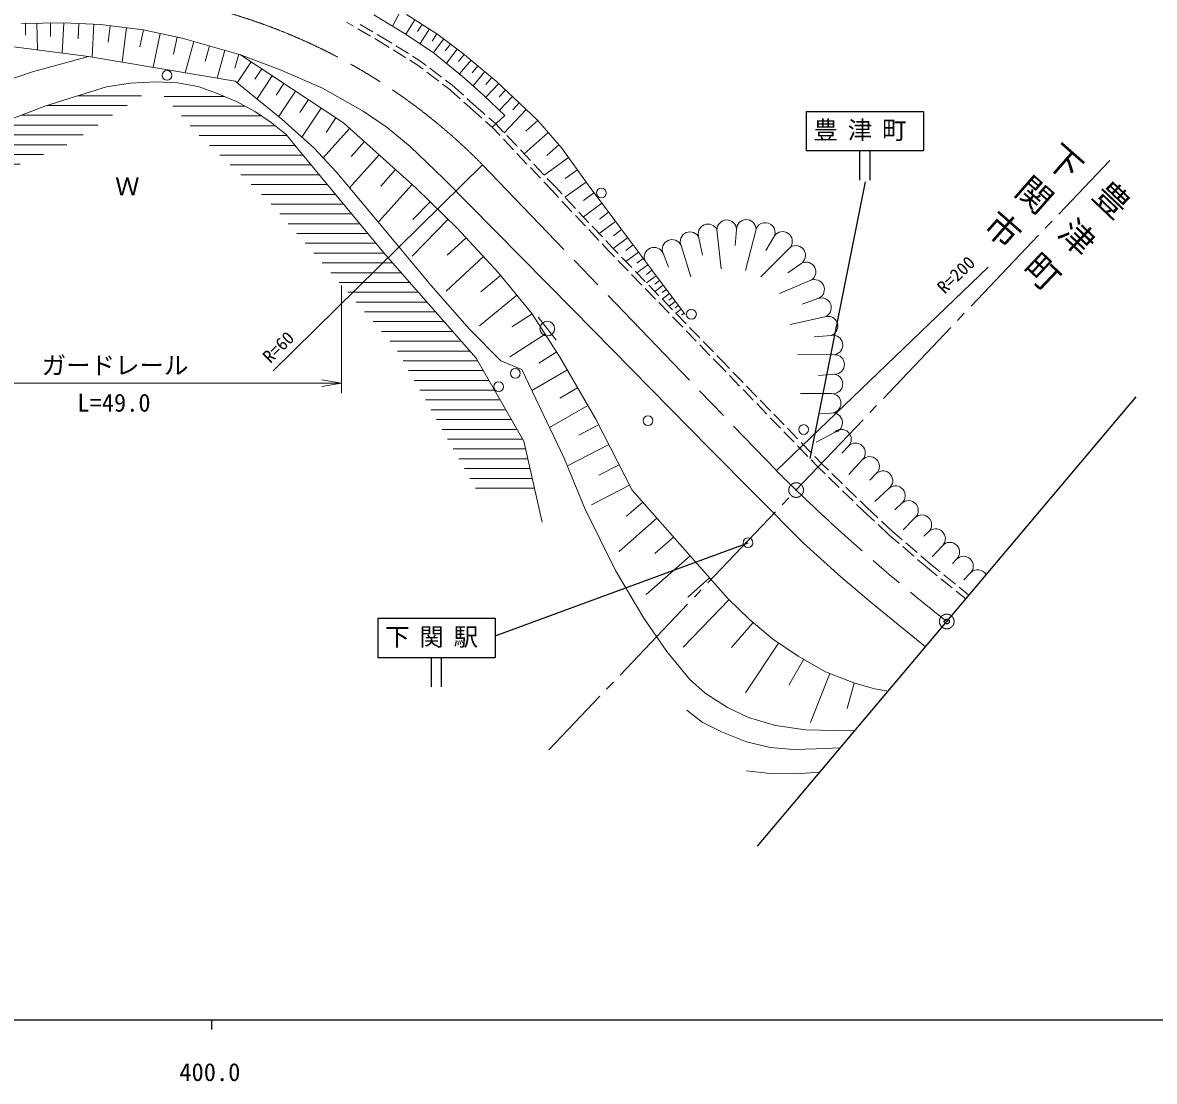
# Model space of a CAD drawing. Units: millimetres, scale not verified. Extents: x 40000 to 680000, y 20000 to 380000.
# Drawn here: x 448714 to 564347, y 198715 to 306824 of the extents above; entities that cross this region are included whole.
import ezdxf
from ezdxf.enums import TextEntityAlignment as Align

# ---------------------------------------------------------------- set-up
doc = ezdxf.new("R2010")
doc.units = ezdxf.units.MM
doc.header["$LTSCALE"] = 1000
doc.header["$PDMODE"] = 32
doc.header["$PDSIZE"] = 500
doc.linetypes.add('CHAIN', pattern=[18.5, 12, -1.5, 3.5, -1.5])
for name, color, linetype, lineweight in [('M-BMK', 2, 'CHAIN', 13), ('M-BMK-HTXT', 7, 'Continuous', 13), ('M-BMK-OTRS', 5, 'Continuous', 25), ('M-STR-HTXT', 7, 'Continuous', 13), ('M-STR-STRC', 7, 'Continuous', 25), ('M-TTL-BAND', 7, 'Continuous', 25), ('M-WORK', 1, 'Continuous', 13)]:
    doc.layers.add(name, color=color, linetype=linetype, lineweight=lineweight)
doc.layers.add('M-OTRS', color=6, linetype='Continuous')
doc.styles.add('ＭＳ ゴシック', font='')
doc.styles.get('ＭＳ ゴシック').set_extended_font_data('MS Gothic')

# ---------------------------------------------------------------- blocks, each defined once
blk = doc.blocks.new('open_arrow')
at = {"color": 0, "linetype": 'Continuous', "lineweight": -2}
blk.add_lwpolyline([(7.5, 1.25), (0, 0), (7.5, -1.25)], dxfattribs=at)

msp = doc.modelspace()

# ---------------------------------------------------------------- hatches: boundary and pattern name
at = {"layer": 'M-WORK'}
h = msp.add_hatch(dxfattribs=at)
h.set_pattern_fill('USER', color=256, style=0, pattern_type=2)
h.set_pattern_definition([(0, (444553, 292359), (-0, 1000), [])])
h.paths.add_polyline_path([(428899, 288068), (438585, 292970), (442995, 295011), (447169, 296817), (450993, 298294), (454112, 299279), (455498, 299710), (461388, 299708), (453736, 294576), (440384, 288982), (436110, 287768)])
h = msp.add_hatch(dxfattribs=at)
h.set_pattern_fill('USER', color=256, style=0, pattern_type=2)
h.set_pattern_definition([(0, (469610, 295291), (-0, 1000), [])])
h.paths.add_polyline_path([(468268, 299705), (470553, 298787), (472500, 297708), (474095, 296629), (475643, 295386), (485799, 283119), (495040, 272577), (499918, 264086), (501220, 258341), (495495, 258404), (486788, 273681), (473885, 288563), (466454, 295572), (462803, 299707)])

# ---------------------------------------------------------------- linework, layer by layer
at = {"layer": 'M-BMK'}
msp.add_line((495707, 292306), (525722, 261080), dxfattribs=at)
for centre in [(527747, 259094), (543136, 245674)]:
    msp.add_circle(centre, 750, dxfattribs=at)
for centre, radius, start, end in [((452944, 250219), 60000, 44.54374, 103.46916), ((666720, 402922), 200000, 225.17107, 231.8356)]:
    msp.add_arc(centre, radius, start, end, dxfattribs=at)
at = {"layer": 'M-BMK-HTXT'}
for p, q in [((554582, 287283), (559785, 292749)), ((553203, 285834), (553893, 286559)), ((545619, 277867), (552514, 285110)), ((544240, 276419), (544929, 277143)), ((536655, 268452), (543550, 275694)), ((535276, 267003), (535966, 267727)), ((527692, 259036), (534587, 266279)), ((526313, 257587), (527002, 258312)), ((518728, 249620), (525623, 256863)), ((517349, 248172), (518039, 248896)), ((509765, 240204), (516660, 247447)), ((508386, 238756), (509075, 239480)), ((502493, 232566), (507696, 238032))]:
    msp.add_line(p, q, dxfattribs=at)
at = {"layer": 'M-BMK-OTRS'}
for p, q in [((543136, 245674), (562473, 268611)), ((523799, 222738), (543136, 245674))]:
    msp.add_line(p, q, dxfattribs=at)
at = {"layer": 'M-OTRS'}
msp.add_point((543136, 245674), dxfattribs=at)
at = {"layer": 'M-STR-HTXT'}
for p, q in [((495707, 292306), (474328, 271260)), ((525722, 261080), (547350, 281869)), ((481287, 280000), (481287, 269000)), ((434707, 270000), (481287, 270000))]:
    msp.add_line(p, q, dxfattribs=at)
at = {"layer": 'M-STR-STRC'}
for p, q in [((528772, 297754), (528772, 293754)), ((528772, 297754), (540772, 297754)), ((540772, 297754), (540772, 293754)), ((528772, 293754), (540772, 293754)), ((534260, 290754), (534260, 293754)), ((535260, 293754), (535260, 290754)), ((534788, 290568), (529145, 262318)), ((497000, 244211), (522835, 253720)), ((485000, 246000), (485000, 242000)), ((485000, 246000), (497000, 246000)), ((497000, 246000), (497000, 242000)), ((485000, 242000), (497000, 242000)), ((490488, 239000), (490488, 242000)), ((491488, 242000), (491488, 239000))]:
    msp.add_line(p, q, dxfattribs=at)
at = {"layer": 'M-TTL-BAND'}
for p, q in [((40000, 205000), (579000, 205000)), ((468000, 205000), (468000, 204000))]:
    msp.add_line(p, q, dxfattribs=at)
at = {"layer": 'M-WORK'}
for p, q in [((484581, 307638), (487723, 305731)), ((487308, 308007), (486499, 306474)), ((487950, 307668), (491046, 305682)), ((448586, 306738), (452902, 306809)), ((448996, 306745), (449015, 305560)), ((450181, 306764), (450225, 304038)), ((451544, 306787), (451566, 305423)), ((452908, 306808), (452754, 303721)), ((452902, 306809), (456678, 306621)), ((454451, 306732), (454375, 305188)), ((455995, 306655), (455830, 303319)), ((456678, 306621), (461040, 306082)), ((457657, 306500), (457452, 304843)), ((481796, 306890), (482536, 306455)), ((483212, 306638), (484506, 305878)), ((488798, 307124), (487851, 305647)), ((489537, 306650), (489063, 305911)), ((459314, 306295), (458883, 302802)), ((461061, 306077), (460694, 304356)), ((461040, 306082), (465004, 305237)), ((462782, 305711), (462048, 302266)), ((464504, 305344), (464137, 303622)), ((482967, 306202), (484260, 305443)), ((484937, 305625), (485690, 305183)), ((487723, 305731), (490663, 303792)), ((490275, 306176), (489316, 304680)), ((491023, 305696), (490543, 304949)), ((491046, 305682), (493610, 303743)), ((444783, 304719), (455455, 303382)), ((465004, 305237), (470985, 303549)), ((466206, 304898), (465307, 301715)), ((467798, 304448), (467348, 302857)), ((484692, 305189), (485431, 304755)), ((485431, 304755), (486164, 304300)), ((485690, 305183), (486435, 304721)), ((486860, 304457), (488134, 303666)), ((491733, 305162), (490684, 303775)), ((492427, 304638), (491902, 303944)), ((449721, 301789), (455455, 303382)), ((455455, 303382), (470419, 300849)), ((469389, 303999), (468588, 301159)), ((470809, 303598), (470408, 302178)), ((470985, 303549), (474949, 302047)), ((470985, 303549), (481489, 296599)), ((486588, 304037), (487863, 303245)), ((488288, 302982), (489020, 302527)), ((488559, 303402), (489304, 302939)), ((490663, 303792), (493665, 301337)), ((493121, 304113), (492032, 302673)), ((493833, 303558), (493256, 302863)), ((494528, 302982), (493366, 301581)), ((493610, 303743), (497097, 300850)), ((472063, 302835), (470633, 300674)), ((473144, 302120), (472429, 301040)), ((474949, 302047), (479358, 300124)), ((489020, 302527), (489631, 302063)), ((489304, 302939), (489932, 302463)), ((490330, 302160), (491525, 301253)), ((495228, 302401), (494647, 301701)), ((495928, 301820), (494734, 300380)), ((445182, 300276), (449721, 301789)), ((459694, 300640), (462368, 300780)), ((462368, 300780), (464526, 300663)), ((464526, 300663), (466660, 300288)), ((470419, 300849), (475180, 296956)), ((474224, 301405), (472650, 299025)), ((490029, 301761), (491224, 300854)), ((491923, 300951), (492551, 300474)), ((493665, 301337), (495760, 299460)), ((496648, 301223), (496051, 300503)), ((497097, 300850), (501303, 296879)), ((454112, 299279), (457278, 300264)), ((457278, 300264), (459694, 300640)), ((466660, 300288), (468536, 299608)), ((468536, 299608), (470553, 298787)), ((475414, 300618), (474627, 299428)), ((476604, 299831), (474870, 297209)), ((479358, 300124), (483509, 297779)), ((491622, 300552), (492233, 300088)), ((492233, 300088), (493418, 299034)), ((492551, 300474), (493742, 299415)), ((497353, 300608), (496029, 299206)), ((498055, 299946), (497392, 299245)), ((450993, 298294), (454112, 299279)), ((470553, 298787), (472500, 297708)), ((477915, 298964), (477048, 297653)), ((493792, 298702), (494977, 297648)), ((494116, 299083), (495308, 298024)), ((495760, 299460), (497981, 297350)), ((498756, 299284), (497427, 297876)), ((499460, 298619), (498795, 297915)), ((447169, 296817), (450993, 298294)), ((472500, 297708), (474095, 296629)), ((479226, 298097), (477255, 295118)), ((483509, 297779), (485972, 296113)), ((494977, 297648), (495640, 297070)), ((495308, 298024), (495979, 297438)), ((497981, 297350), (496679, 296163)), ((500164, 297955), (497919, 295577)), ((474095, 296629), (475643, 295386)), ((475180, 296956), (478464, 294048)), ((482127, 296027), (479429, 293015)), ((480715, 297111), (479729, 295622)), ((481489, 296599), (488924, 289938)), ((485972, 296113), (488318, 294167)), ((496017, 296741), (496679, 296163)), ((496355, 297109), (497026, 296524)), ((496679, 296163), (497498, 295297)), ((497026, 296524), (497853, 295649)), ((501348, 296827), (500118, 295751)), ((501303, 296879), (503821, 294001)), ((475643, 295386), (476957, 293768)), ((497841, 294933), (498871, 293843)), ((498196, 295285), (499226, 294195)), ((502425, 295597), (499945, 293426)), ((476957, 293768), (485799, 283119)), ((478464, 294048), (480786, 291561)), ((483634, 294678), (482284, 293171)), ((488318, 294167), (491742, 290860)), ((499570, 293831), (500600, 292741)), ((503510, 294356), (502270, 293271)), ((503821, 294001), (506495, 290249)), ((485140, 293328), (482122, 289960)), ((499214, 293479), (500244, 292389)), ((504503, 293043), (501992, 291254)), ((480786, 291561), (484445, 287175)), ((486824, 291819), (485315, 290135)), ((500588, 292026), (501618, 290935)), ((500943, 292377), (501973, 291287)), ((505398, 291788), (504142, 290893)), ((488509, 290310), (485097, 286502)), ((491742, 290860), (504947, 277502)), ((501961, 290572), (502780, 289705)), ((502317, 290924), (503144, 290048)), ((506293, 290532), (504127, 288988)), ((506495, 290249), (516400, 277020)), ((488924, 289938), (493123, 285833)), ((502780, 289705), (503474, 288966)), ((503144, 290048), (503837, 289310)), ((507084, 289462), (506019, 288665)), ((490353, 288541), (488566, 286713)), ((503817, 288602), (504844, 287509)), ((504180, 288946), (505207, 287853)), ((507881, 288397), (506006, 286993)), ((484445, 287175), (490426, 280022)), ((505186, 287144), (506213, 286051)), ((505549, 287488), (506576, 286395)), ((508583, 287460), (507646, 286758)), ((492181, 286754), (488500, 282989)), ((493123, 285833), (497321, 281283)), ((506556, 285687), (507583, 284593)), ((506919, 286031), (507946, 284938)), ((509285, 286522), (507623, 285277)), ((509908, 285691), (509076, 285069)), ((519656, 285651), (520097, 281684)), ((521656, 285693), (521505, 284058)), ((523655, 285736), (522583, 281519)), ((494015, 284866), (492080, 283081)), ((508288, 284573), (508982, 283835)), ((510530, 284860), (509057, 283757)), ((517820, 284859), (518175, 283073)), ((525540, 285067), (524648, 283542)), ((507925, 284229), (508620, 283490)), ((508620, 283490), (509190, 282902)), ((508982, 283835), (509551, 283248)), ((511081, 284123), (510345, 283572)), ((511633, 283387), (510349, 282425)), ((515983, 284067), (517001, 280863)), ((527172, 283911), (524154, 280863)), ((485799, 283119), (495040, 272577)), ((495800, 282931), (491975, 279402)), ((509538, 282543), (510583, 281466)), ((509899, 282889), (510943, 281812)), ((512114, 282745), (511472, 282264)), ((514147, 283274), (514702, 281848)), ((528223, 282209), (526900, 281267)), ((497550, 281006), (495542, 279350)), ((497321, 281283), (500745, 277132)), ((510931, 281107), (511975, 280030)), ((511291, 281453), (512335, 280377)), ((512595, 282103), (511475, 281264)), ((513014, 281543), (512454, 281123)), ((490426, 280022), (494366, 275519)), ((513433, 280983), (512457, 280251)), ((512683, 280018), (513727, 278941)), ((513799, 280494), (513311, 280129)), ((514165, 280006), (513313, 279368)), ((529195, 280478), (526031, 279151)), ((499206, 278998), (495404, 275863)), ((512323, 279671), (513367, 278594)), ((514484, 279580), (514058, 279261)), ((514802, 279154), (514060, 278598)), ((515102, 278754), (514731, 278476)), ((530074, 278681), (528378, 278077)), ((513715, 278235), (514759, 277158)), ((514075, 278582), (515120, 277505)), ((515402, 278354), (514761, 277874)), ((515702, 277954), (515381, 277714)), ((516001, 277553), (515463, 277151)), ((500769, 277095), (498701, 275756)), ((500745, 277132), (503583, 272746)), ((502321, 275577), (501393, 276756)), ((504947, 277502), (518843, 263359)), ((515107, 276799), (516152, 275722)), ((515468, 277146), (516512, 276069)), ((516301, 277153), (516032, 276952)), ((530673, 276775), (527133, 276008)), ((494366, 275519), (497556, 272305)), ((502321, 275577), (503243, 274394)), ((516500, 275363), (517544, 274287)), ((516860, 275710), (517904, 274633)), ((502108, 275026), (498485, 272682)), ((518252, 274274), (519296, 273197)), ((531349, 274892), (529601, 274739)), ((503280, 273215), (501469, 272042)), ((517892, 273928), (518936, 272851)), ((531671, 272919), (527884, 272959)), ((495040, 272577), (499918, 264086)), ((497556, 272305), (499713, 271414)), ((503583, 272746), (507266, 266319)), ((519284, 272492), (519855, 271903)), ((519644, 272838), (520214, 272251)), ((519855, 271903), (520583, 271151)), ((520214, 272251), (520940, 271502)), ((499713, 271414), (504041, 262337)), ((504378, 271358), (500735, 269271)), ((520931, 270792), (521975, 269715)), ((521288, 271143), (522332, 270066)), ((531695, 270919), (530023, 270798)), ((505422, 269537), (503601, 268493)), ((522680, 269707), (523724, 268630)), ((522323, 269356), (523367, 268279)), ((524072, 268271), (525116, 267194)), ((531337, 268951), (528189, 268971)), ((506466, 267715), (502547, 265470)), ((523715, 267920), (524759, 266843)), ((507266, 266319), (510995, 259095)), ((525107, 266484), (526151, 265407)), ((525464, 266835), (526508, 265758)), ((531311, 266951), (530211, 266889)), ((507564, 265742), (505557, 264707)), ((526499, 265048), (527543, 263971)), ((526856, 265399), (527900, 264322)), ((531654, 264981), (529807, 263991)), ((499918, 264086), (501795, 255807)), ((508599, 263736), (504469, 261604)), ((528248, 263963), (529292, 262886)), ((518843, 263359), (528483, 253685)), ((527891, 263612), (528935, 262535)), ((529640, 262527), (530366, 261777)), ((533093, 263591), (532398, 262872)), ((504041, 262337), (506152, 257201)), ((509665, 261671), (507600, 260605)), ((529283, 262176), (530012, 261424)), ((530012, 261424), (530695, 260762)), ((530366, 261777), (531044, 261120)), ((534531, 262202), (533138, 260676)), ((531054, 260414), (532131, 259370)), ((531403, 260772), (532480, 259728)), ((535970, 260813), (535275, 260093)), ((510732, 259606), (506821, 257587)), ((510995, 259095), (517914, 251238)), ((532490, 259022), (533567, 257978)), ((532839, 259380), (533916, 258336)), ((537258, 259283), (535788, 257932)), ((512070, 257875), (510418, 256421)), ((534275, 257988), (534954, 257330)), ((506152, 257201), (509283, 250868)), ((533926, 257630), (534609, 256968)), ((534609, 256968), (535751, 255906)), ((534954, 257330), (536090, 256274)), ((538546, 257753), (537813, 257072)), ((513524, 256224), (509674, 252833)), ((536118, 255566), (537260, 254505)), ((536456, 255934), (537593, 254878)), ((539907, 256287), (538673, 255047)), ((537260, 254505), (538259, 253644)), ((537593, 254878), (538586, 254022)), ((541268, 254822), (540809, 254395)), ((515219, 254299), (513294, 252603)), ((528483, 253685), (532318, 250237)), ((538638, 253317), (539775, 252338)), ((538965, 253696), (540101, 252717)), ((542719, 253445), (541628, 252280)), ((516914, 252373), (512421, 248417)), ((540480, 252391), (541473, 251535)), ((517914, 251238), (520799, 248001)), ((540153, 252012), (541153, 251151)), ((541153, 251151), (542146, 250352)), ((541473, 251535), (542462, 250739)), ((544169, 252068), (543713, 251587)), ((509283, 250868), (512168, 246013)), ((518899, 250133), (516664, 248141)), ((532318, 250237), (535414, 247598)), ((542535, 250039), (543704, 249099)), ((542852, 250426), (544021, 249486)), ((545575, 250646), (544886, 249921)), ((544093, 248785), (545086, 247987)), ((544410, 249172), (545399, 248377)), ((520899, 247905), (516216, 243064)), ((520799, 248001), (522957, 245914)), ((535414, 247598), (540954, 243086)), ((512168, 246013), (514537, 242612)), ((523340, 245587), (521157, 243023)), ((522957, 245914), (525326, 243897)), ((525957, 243474), (522562, 238404)), ((525326, 243897), (527953, 242138)), ((514537, 242612), (516859, 239798)), ((528516, 241816), (527003, 239166)), ((527953, 242138), (530744, 240543)), ((530744, 240543), (533652, 239394)), ((516859, 239798), (518454, 238343)), ((531195, 240364), (529224, 235375)), ((533691, 239383), (532973, 236798)), ((533652, 239394), (535763, 238807)), ((518454, 238343), (520729, 236889)), ((535763, 238807), (537140, 238562)), ((516572, 236607), (518152, 235387)), ((520729, 236889), (522886, 235881)), ((518152, 235387), (520106, 234402)), ((522886, 235881), (525631, 235060)), ((525631, 235060), (528703, 234614)), ((520106, 234402), (522670, 233386)), ((528703, 234614), (531799, 234544)), ((531799, 234544), (533715, 234499)), ((522670, 233386), (525078, 232807)), ((525078, 232807), (527486, 232604)), ((527486, 232604), (529801, 232667)), ((529801, 232667), (532269, 232785)), ((522686, 230415), (525078, 230165)), ((525078, 230165), (527674, 230102)), ((527674, 230102), (530167, 230290))]:
    msp.add_line(p, q, dxfattribs=at)
for centre, radius in [((463473, 301440), 500), ((507852, 289429), 500), ((517050, 277050), 500), ((502321, 275577), 750), ((499060, 271021), 500), ((497355, 269645), 500), ((512603, 266190), 500), ((528516, 265277), 500), ((522835, 253720), 500)]:
    msp.add_circle(centre, radius, dxfattribs=at)
for centre, start, end in [((518738, 285255), 23.33461, 203.33461), ((520656, 285672), 1.21498, 181.21498), ((522655, 285715), 1.21498, 181.21498), ((524598, 285401), 340.4543, 160.4543), ((515065, 283670), 23.33461, 203.33461), ((516901, 284463), 23.33461, 203.33461), ((526356, 284489), 324.70788, 144.70788), ((513229, 282878), 23.33461, 203.33461), ((527698, 283060), 301.67803, 121.67803), ((528755, 281376), 296.06828, 116.06828), ((529634, 279580), 296.06828, 116.06828), ((530335, 277716), 289.74396, 109.74396), ((531011, 275834), 289.74396, 109.74396), ((531510, 273906), 279.27015, 99.27015), ((531683, 271919), 270.68679, 90.68679), ((531510, 269936), 260.03993, 80.03993), ((531324, 267951), 269.24157, 89.24157), ((531482, 265966), 279.89237, 99.89237), ((532374, 264286), 315.9955, 135.9955), ((533812, 262897), 315.9955, 135.9955), ((535251, 261507), 315.9955, 135.9955), ((536614, 260048), 310.09144, 130.09144), ((537902, 258518), 310.09144, 130.09144), ((539227, 257020), 312.8833, 132.8833), ((540588, 255554), 312.8833, 132.8833), ((541993, 254133), 316.48989, 136.48989), ((543444, 252756), 316.48989, 136.48989), ((544850, 251335), 316.48989, 136.48989), ((546300, 249958), 29.86486, 136.48989)]:
    msp.add_arc(centre, 1000, start, end, dxfattribs=at)

# ---------------------------------------------------------------- block references
at = {"layer": 'M-STR-HTXT', "xscale": 267, "yscale": 267, "rotation": 180}
msp.add_blockref('open_arrow', (481287, 270000), dxfattribs=at)

# ---------------------------------------------------------------- texts
at = {"layer": 'M-BMK-HTXT', "style": 'ＭＳ ゴシック'}
for s, rotation, p in [('下', 318.797, (555172, 292551)), ('関', 318.797, (552112, 289244)), ('豊', 316.518, (560027, 288751)), ('市', 318.797, (548875, 285690)), ('津', 316.518, (556474, 284916)), ('町', 316.518, (552921, 281363))]:
    msp.add_text(s, height=2566, rotation=rotation, dxfattribs=at).set_placement(p, align=Align.MIDDLE_CENTER)
at = {"layer": 'M-STR-HTXT', "style": 'ＭＳ ゴシック'}
for s, rotation, p in [('R=200', 43.866, (544081, 281075)), ('R=60', 44.549, (474843, 273694))]:
    msp.add_text(s, height=1320, rotation=rotation, dxfattribs=at).set_placement(p, align=Align.MIDDLE_CENTER)
msp.add_text('ガードレール', height=1833, dxfattribs=at).set_placement((458152, 271830), align=Align.MIDDLE_CENTER)
msp.add_text('L=49.0', height=1833, dxfattribs=at).set_placement((458046, 266552), align=Align.BOTTOM_CENTER)
at = {"layer": 'M-STR-STRC', "char_height": 1833, "attachment_point": 5, "style": 'ＭＳ ゴシック'}
for s, insert in [('\\T1.4;豊津町', (534772, 295754)), ('\\T1.4;下関駅', (491000, 244000))]:
    msp.add_mtext(s, dxfattribs=dict(at, insert=insert))
at = {"layer": 'M-TTL-BAND', "style": 'ＭＳ ゴシック'}
msp.add_text('400.0', height=1833, dxfattribs=at).set_placement((467844, 198195), align=Align.BOTTOM_CENTER)
at = {"layer": 'M-WORK', "style": 'ＭＳ ゴシック'}
msp.add_text('Ｗ', height=1833, dxfattribs=at).set_placement((459409, 290110), align=Align.MIDDLE_CENTER)

doc.saveas('drawing.dxf')
